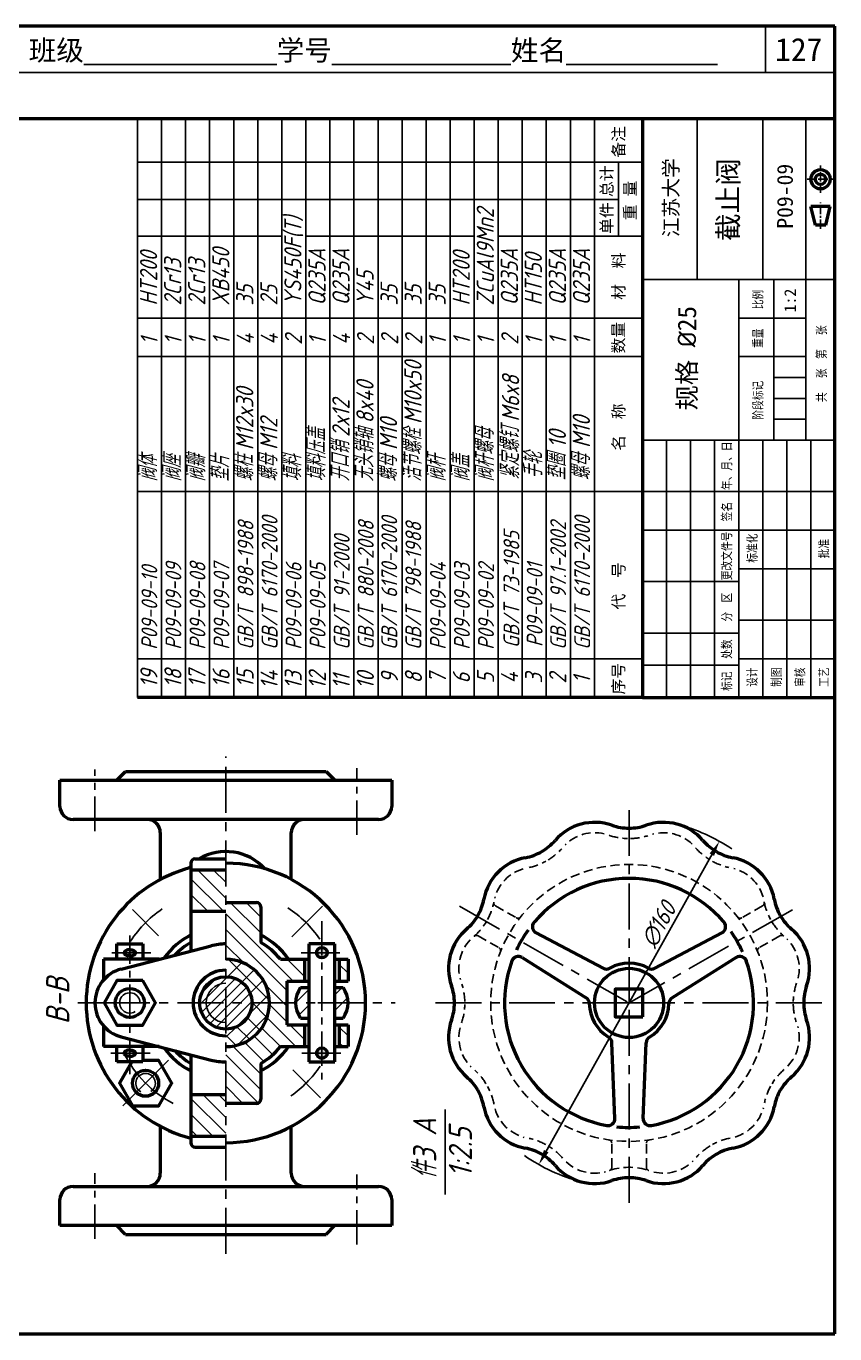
# Model space of a CAD drawing. Header units: millimetres. Extents: x 0 to 322, y 0 to 226.
# Drawn here: x 182.2 to 322, y 0 to 226 of the extents above; entities that cross this region are included whole.
import ezdxf

# ---------------------------------------------------------------- set-up
doc = ezdxf.new("R2010")
doc.units = ezdxf.units.MM
doc.header["$LTSCALE"] = 0.25
doc.linetypes.add('CENTER', pattern=[50.8, 31.75, -6.35, 6.35, -6.35])
doc.linetypes.add('HIDDEN', pattern=[9.525, 6.35, -3.175])
for name, color, linetype in [('点画线层', 7, 'CENTER'), ('细实线层', 7, 'Continuous'), ('虚线层', 7, 'HIDDEN')]:
    doc.layers.add(name, color=color, linetype=linetype)
doc.layers.add('粗实线层', color=7, linetype='Continuous', lineweight=50)
doc.styles.get("Standard").update_dxf_attribs({"font": 'gbeitc.shx', "height": 4, "bigfont": 'gbcbig.shx'})
doc.styles.add('宋体', font='SimSun.ttf', dxfattribs={"height": 3.5})
pattern_1 = [(135, (-6.7893, 285.2542), (-1.35551, -1.35551), [])]

msp = doc.modelspace()

# ---------------------------------------------------------------- hatches: boundary and pattern name
at = {"layer": '细实线层'}
h = msp.add_hatch(dxfattribs=at)
h.set_pattern_fill('ANSI31', color=256, scale=0.603774, angle=90, style=0)
h.set_pattern_definition(pattern_1)
h.paths.add_polyline_path([(216.7, 80.21), (210.66, 80.21), (210.66, 73.04), (216.7, 73.04)])
h.paths.add_polyline_path([(210.66, 34.17), (216.7, 34.17), (216.7, 41.34), (210.66, 41.34)])
h = msp.add_hatch(dxfattribs=at)
h.set_pattern_fill('ANSI31', color=256, scale=0.603774, angle=90, style=0)
h.set_pattern_definition(pattern_1)
h.paths.add_polyline_path([(222.74, 67.64), (222.74, 73.79, 0.414214), (221.98, 74.55), (216.7, 74.55), (216.7, 64.73, -0.414214), (224.25, 57.19), (227.27, 57.19), (227.27, 60.96), (230.28, 60.96), (230.28, 64.73), (226.13, 64.73, 0.093286)])
h.paths.add_polyline_path([(222.74, 46.73, 0.093286), (226.13, 49.64), (230.28, 49.64), (230.28, 53.41), (227.27, 53.41), (227.27, 57.19), (224.25, 57.19, -0.414214), (216.7, 49.64), (216.7, 39.83), (221.98, 39.83, 0.414214), (222.74, 40.58)])
h.paths.add_polyline_path([(237.83, 64.73), (236.32, 64.73), (236.32, 60.96), (237.83, 60.96)])
h.paths.add_polyline_path([(236.32, 49.64), (237.83, 49.64), (237.83, 53.41), (236.32, 53.41)])
h = msp.add_hatch(color=256, dxfattribs=at)
h.paths.add_polyline_path([(233.3, 65.87), (232.4, 65.87, 0.414214), (233.3, 64.96)])
h.paths.add_polyline_path([(233.3, 66.77, 0.414214), (232.4, 65.87), (233.3, 65.87)])
h.paths.add_polyline_path([(233.3, 66.77), (233.3, 65.87), (234.21, 65.87, 0.414214)])
h.paths.add_polyline_path([(234.21, 65.87), (233.3, 65.87), (233.3, 64.96, 0.414214)])
h.paths.add_polyline_path([(233.3, 49.41, 0.414214), (232.4, 48.51), (233.3, 48.51)])
h.paths.add_polyline_path([(233.3, 49.41), (233.3, 48.51), (234.21, 48.51, 0.414214)])
h.paths.add_polyline_path([(234.21, 48.51), (233.3, 48.51), (233.3, 47.6, 0.414214)])
h.paths.add_polyline_path([(233.3, 48.51), (232.4, 48.51, 0.414214), (233.3, 47.6)])
h = msp.add_hatch(dxfattribs=at)
h.set_pattern_fill('ANSI31', color=256, scale=0.754717, style=0)
h.set_pattern_definition([(45, (-6.7893, 285.2542), (-1.694388, 1.694388), [])])
h.paths.add_polyline_path([(216.7, 64.73), (216.7, 61.72, -0.414214), (221.23, 57.19), (224.25, 57.19, 0.414214)])
h.paths.add_polyline_path([(224.25, 57.19), (221.23, 57.19, -0.414214), (216.7, 52.66), (216.7, 49.64, 0.414214)])
h = msp.add_hatch(dxfattribs=at)
h.set_pattern_fill('ANSI31', color=256, scale=0.754717, angle=90, style=0)
h.set_pattern_definition([(135, (-6.7893, 285.2542), (-1.694388, -1.694388), [])])
h.paths.add_polyline_path([(221.23, 57.19), (224.25, 57.19, 0.414214), (216.7, 64.73), (216.7, 61.72, -0.414214)])
h.paths.add_polyline_path([(216.7, 52.66), (216.7, 49.64, 0.414214), (224.25, 57.19), (221.23, 57.19, -0.414214)])
h = msp.add_hatch(dxfattribs=at)
h.set_pattern_fill('ANSI31', color=256, scale=0.377358, style=0)
h.set_pattern_definition([(45, (-6.7893, 285.2542), (-0.847194, 0.847194), [])])
h.paths.add_polyline_path([(216.7, 60.58), (216.7, 61.72, 0.414214), (212.17, 57.19), (213.3, 57.19, -0.414214)])
h.paths.add_polyline_path([(213.3, 57.19), (216.7, 57.19), (216.7, 60.58, 0.414214)], flags=17)
h.paths.add_polyline_path([(216.7, 57.19), (221.23, 57.19, 0.414214), (216.7, 61.72)])
h.paths.add_polyline_path([(216.7, 52.66, 0.414214), (221.23, 57.19), (216.7, 57.19)])
h.paths.add_polyline_path([(216.7, 53.79), (216.7, 57.19), (213.3, 57.19, 0.414214)], flags=16)
h.paths.add_polyline_path([(213.3, 57.19), (212.17, 57.19, 0.414214), (216.7, 52.66), (216.7, 53.79, -0.414214)])
h = msp.add_hatch(dxfattribs=at)
h.set_pattern_fill('ANSI31', color=256, scale=0.603774, style=0)
h.set_pattern_definition([(45, (-6.7893, 285.2542), (-1.35551, 1.35551), [])])
h.paths.add_polyline_path([(228.77, 57.19, 0.156977), (229.62, 54.55), (231.04, 54.55), (231.04, 57.19)])
h.paths.add_polyline_path([(231.04, 59.83), (229.62, 59.83, 0.156977), (228.77, 57.19), (231.04, 57.19)])
h.paths.add_polyline_path([(235.57, 57.19), (237.83, 57.19, 0.156977), (236.98, 59.83), (235.57, 59.83)])
h.paths.add_polyline_path([(235.57, 54.55), (236.98, 54.55, 0.156977), (237.83, 57.19), (235.57, 57.19)])

# ---------------------------------------------------------------- linework, layer by layer
at = {"lineweight": 50}
for p, q in [((322, 226), (0, 226)), ((322, 0), (322, 226)), ((322, 210), (0, 210)), ((288.74, 210), (288.74, 110)), ((288.74, 110), (322, 110)), ((0, 0), (322, 0))]:
    msp.add_line(p, q, dxfattribs=at)
for p, q in [((310, 218), (310, 226)), ((322, 218), (0, 218)), ((280.42, 210), (280.42, 110)), ((298.18, 182.22), (298.18, 210)), ((309.53, 182.22), (309.53, 210)), ((317, 154.44), (317, 210)), ((284.58, 202.47), (284.58, 189.68)), ((317, 182.22), (317, 188.2)), ((317, 182.22), (317, 188.2)), ((288.74, 182.22), (322, 182.22)), ((305.37, 110), (305.37, 182.22)), ((311.45, 154.44), (311.45, 182.22)), ((305.37, 175.56), (317, 175.56)), ((305.37, 168.89), (317, 168.89)), ((311.45, 165.28), (317, 165.28)), ((311.45, 161.67), (317, 161.67)), ((311.45, 158.06), (317, 158.06)), ((288.74, 154.44), (322, 154.44)), ((292.9, 110), (292.9, 154.44)), ((297.05, 110), (297.05, 154.44)), ((301.21, 110), (301.21, 154.44)), ((309.53, 110), (309.53, 154.44)), ((313.68, 110), (313.68, 154.44)), ((317.84, 110), (317.84, 154.44)), ((288.74, 145.56), (322, 145.56)), ((288.74, 138.89), (322, 138.89)), ((305.37, 132.22), (322, 132.22)), ((288.74, 130), (305.37, 130)), ((305.37, 123.33), (322, 123.33)), ((288.74, 121.11), (305.37, 121.11)), ((288.74, 115.56), (305.37, 115.56)), ((305.37, 116.67), (322, 116.67))]:
    msp.add_line(p, q)
msp.add_arc((216.7, 74.25), 9.1, 131.5734, 137.5917)
at = {"layer": '点画线层', "ltscale": 0.15}
for p, q in [((319.52, 197.22), (319.52, 201.91)), ((317.2, 199.54), (321.89, 199.54))]:
    msp.add_line(p, q, dxfattribs=at)
at = {"layer": '点画线层', "ltscale": 0.2}
msp.add_line((319.52, 190.99), (319.52, 195.5), dxfattribs=at)
at = {"layer": '点画线层'}
for p, q in [((216.7, 13.83), (216.7, 99.78)), ((286.42, 57.19), (286.42, 90.51)), ((200.54, 73.35), (205.08, 68.8)), ((228.1, 68.59), (233.4, 73.89)), ((257.12, 73.89), (286.42, 57.19)), ((314.66, 73.28), (286.42, 57.19)), ((196.97, 65.87), (203.7, 65.87)), ((236.43, 65.87), (229.7, 65.87)), ((191.08, 57.19), (199.47, 57.19)), ((195.64, 57.19), (232.58, 57.19)), ((232.58, 57.19), (246, 57.19)), ((252.97, 57.19), (286.42, 57.19)), ((286.42, 22.64), (286.42, 57.19)), ((286.42, 57.19), (320.48, 57.19)), ((203.59, 48.51), (196.81, 48.51)), ((229.81, 48.51), (236.59, 48.51)), ((228.28, 45.61), (233.08, 40.8))]:
    msp.add_line(p, q, dxfattribs=at)
at = {"layer": '点画线层', "ltscale": 0.75}
for p, q in [((194.06, 86.89), (194.06, 97.54)), ((239.34, 86.22), (239.34, 97.76)), ((233.3, 71.32), (233.3, 43.21)), ((200.1, 44.89), (200.1, 68.82)), ((194.06, 16.41), (194.06, 27.77)), ((239.34, 15.43), (239.34, 27.55))]:
    msp.add_line(p, q, dxfattribs=at)
at = {"layer": '点画线层'}
for start, end in [(124.1448, 148.6585), (34.1541, 56.8256), (304.9777, 326.0889)]:
    msp.add_arc((216.7, 57.19), 19.62, start, end, dxfattribs=at)
at = {"layer": '粗实线层'}
for p, q in [((321.19, 194.81), (317.86, 194.81)), ((318.63, 191.61), (317.86, 194.81)), ((320.42, 191.61), (321.19, 194.81)), ((320.42, 191.61), (318.63, 191.61)), ((288.74, 110), (201.43, 110)), ((197.83, 95.68), (199.34, 97.19)), ((199.34, 97.19), (234.06, 97.19)), ((234.06, 97.19), (235.57, 95.68)), ((188.02, 91.15), (188.02, 95.68)), ((188.02, 95.68), (245.38, 95.68)), ((245.38, 95.68), (245.38, 91.15)), ((230.28, 88.89), (190.28, 88.89)), ((243.11, 88.89), (230.28, 88.89)), ((205.38, 78.52), (205.38, 86.62)), ((228.02, 78.52), (228.02, 86.62)), ((211.42, 82.09), (216.7, 82.09)), ((210.66, 81.34), (210.66, 66.15)), ((210.66, 80.21), (216.7, 80.21)), ((210.66, 73.04), (216.7, 73.04)), ((216.7, 74.55), (221.98, 74.55)), ((222.74, 73.79), (222.74, 67.64)), ((270.35, 69.29), (281.95, 63.19)), ((302.48, 69.29), (290.89, 63.19)), ((197.83, 64.73), (197.83, 67.38)), ((197.83, 67.38), (202.36, 67.38)), ((198.59, 63.03), (214.15, 67.05)), ((202.36, 67.38), (202.36, 64.73)), ((231.04, 67.38), (231.04, 47)), ((235.57, 67.38), (231.04, 67.38)), ((235.57, 47), (235.57, 67.38)), ((205.17, 64.73), (195.57, 64.73)), ((195.57, 64.73), (195.57, 61.18)), ((226.13, 64.73), (231.04, 64.73)), ((230.28, 64.73), (230.28, 60.96)), ((235.57, 64.73), (237.83, 64.73)), ((236.32, 64.73), (236.32, 60.96)), ((237.83, 64.73), (237.83, 60.96)), ((267.91, 65.05), (278.98, 58.06)), ((304.93, 65.05), (293.85, 58.06)), ((227.27, 60.96), (231.04, 60.96)), ((227.27, 60.96), (227.27, 53.41)), ((229.62, 59.83), (231.04, 59.83)), ((235.57, 60.96), (237.83, 60.96)), ((235.57, 59.83), (236.98, 59.83)), ((229.62, 54.55), (231.04, 54.55)), ((235.57, 54.55), (236.98, 54.55)), ((195.57, 53.19), (195.57, 49.64)), ((227.27, 53.41), (231.04, 53.41)), ((230.28, 53.41), (230.28, 49.64)), ((235.57, 53.41), (237.83, 53.41)), ((236.32, 53.41), (236.32, 49.64)), ((237.83, 53.41), (237.83, 49.64)), ((198.59, 51.34), (214.15, 47.32)), ((283.97, 37.23), (283.45, 50.31)), ((288.87, 37.23), (289.38, 50.31)), ((205.17, 49.64), (195.57, 49.64)), ((197.83, 47), (197.83, 49.64)), ((202.36, 49.64), (202.36, 47)), ((210.66, 48.22), (210.66, 33.04)), ((226.13, 49.64), (231.04, 49.64)), ((235.57, 49.64), (237.83, 49.64)), ((202.36, 47), (197.83, 47)), ((222.74, 46.73), (222.74, 40.58)), ((231.04, 47), (235.57, 47)), ((210.66, 41.34), (216.7, 41.34)), ((221.98, 39.83), (216.7, 39.83)), ((205.38, 27.75), (205.38, 35.85)), ((210.66, 34.17), (216.7, 34.17)), ((228.02, 27.75), (228.02, 35.85)), ((211.42, 32.28), (216.7, 32.28)), ((190.28, 25.49), (230.28, 25.49)), ((230.28, 25.49), (243.11, 25.49)), ((188.02, 18.7), (188.02, 23.22)), ((245.38, 23.22), (245.38, 18.7)), ((245.38, 18.7), (188.02, 18.7)), ((199.34, 17.19), (197.83, 18.7)), ((234.06, 17.19), (235.57, 18.7)), ((199.34, 17.19), (234.06, 17.19))]:
    msp.add_line(p, q, dxfattribs=at)
for points in [[(202.32, 61.04), (197.87, 61.04), (195.64, 57.19), (197.87, 53.33), (202.32, 53.33), (204.55, 57.19)], [(288.81, 54.79), (288.81, 59.58), (284.02, 59.58), (284.02, 54.79)]]:
    msp.add_lwpolyline(points, close=True, dxfattribs=at)
msp.add_lwpolyline([(200.42, 47), (198.3, 43.31), (200.56, 39.39), (205.09, 39.39), (207.35, 43.31), (205.09, 47.23), (202.36, 47.23)], dxfattribs=at)
for centre, radius in [((319.52, 199.54), 1.66), ((319.52, 199.54), 0.896), ((233.3, 65.87), 0.906), ((216.7, 57.19), 4.53), ((286.42, 57.19), 5.98), ((200.1, 57.19), 2.51), ((233.3, 48.51), 0.906), ((202.82, 43.31), 2.26)]:
    msp.add_circle(centre, radius, dxfattribs=at)
for centre, radius, start, end in [((190.28, 91.15), 2.26, 180, 270), ((243.11, 91.15), 2.26, 270, 0), ((203.11, 86.62), 2.26, 0, 90), ((230.28, 86.62), 2.26, 90, 180), ((280.46, 79.43), 8.97, 70.6006, 139.3994), ((292.38, 79.43), 8.97, 40.6006, 109.3994), ((286.42, 96.36), 8.97, 250.6006, 270), ((286.42, 96.36), 8.97, 270, 289.3994), ((266.83, 91.11), 8.97, 300, 319.3994), ((306, 91.11), 8.97, 220.6006, 240), ((211.42, 81.34), 0.755, 90, 180), ((216.7, 74.25), 9.1, 42.4083, 120.4446), ((270.13, 73.47), 8.97, 100.6006, 169.3994), ((266.83, 91.11), 8.97, 280.6006, 300), ((306, 91.11), 8.97, 240, 259.3994), ((302.7, 73.47), 8.97, 10.6006, 79.3994), ((216.7, 57.19), 24.15, 104.4775, 255.5225), ((216.7, 57.19), 24.15, 270, 90), ((286.42, 57.19), 21.53, 40.3237, 139.6763), ((252.5, 76.77), 8.97, 330, 349.3994), ((320.34, 76.77), 8.97, 190.6006, 210), ((221.98, 73.79), 0.755, 0, 90), ((252.5, 76.77), 8.97, 310.6006, 330), ((270.91, 70.35), 1.2, 139.6763, 242.2527), ((301.92, 70.35), 1.2, 297.7473, 40.3237), ((320.34, 76.77), 8.97, 210, 229.3994), ((216.7, 57.19), 13.21, 117.2029, 143.9952), ((216.7, 57.19), 13.21, 34.8499, 62.7971), ((264.17, 63.15), 8.97, 130.6006, 199.3994), ((286.42, 57.19), 21.51, 144.2235, 154.9825), ((286.42, 57.19), 21.51, 24.2235, 34.9825), ((308.66, 63.15), 8.97, 340.6006, 49.3994), ((216.7, 57.19), 12.08, 120, 136.9393), ((216.7, 57.19), 10.19, 90, 104.4775), ((216.7, 57.19), 12.08, 38.6822, 60), ((216.7, 57.19), 7.55, 270, 90), ((286.42, 57.19), 21.53, 160.3237, 259.6763), ((267.27, 64.03), 1.2, 57.7473, 160.3237), ((286.42, 57.19), 6.88, 61.0036, 118.9964), ((286.42, 57.19), 21.53, 280.3237, 19.6763), ((305.57, 64.03), 1.2, 19.6763, 122.2527), ((200.1, 57.19), 6.04, 104.4775, 255.5225), ((216.7, 57.19), 5.66, 90, 270), ((282.5, 64.25), 1.2, 242.2527, 298.9964), ((290.33, 64.25), 1.2, 241.0036, 297.7473), ((233.3, 57.19), 4.53, 144.3147, 215.6853), ((233.3, 57.19), 4.53, 324.3147, 35.6853), ((247.25, 57.19), 8.97, 0, 19.3994), ((325.58, 57.19), 8.97, 160.6006, 180), ((247.25, 57.19), 8.97, 340.6006, 0), ((278.34, 57.05), 1.2, 1.0036, 57.7473), ((286.42, 57.19), 6.88, 181.0036, 238.9964), ((286.42, 57.19), 6.88, 301.0036, 358.9964), ((294.49, 57.05), 1.2, 122.2527, 178.9964), ((325.58, 57.19), 8.97, 180, 199.3994), ((264.17, 51.23), 8.97, 160.6006, 229.3994), ((308.66, 51.23), 8.97, 310.6006, 19.3994), ((282.26, 50.27), 1.2, 2.2527, 58.9964), ((290.58, 50.27), 1.2, 121.0036, 177.7473), ((216.7, 57.19), 13.21, 216.0048, 242.7971), ((216.7, 57.19), 12.08, 223.0607, 240), ((216.7, 57.19), 12.08, 300, 321.3178), ((216.7, 57.19), 13.21, 297.2029, 325.1501), ((216.7, 57.19), 10.19, 255.5225, 270), ((252.5, 37.6), 8.97, 30, 49.3994), ((320.34, 37.6), 8.97, 130.6006, 150), ((252.5, 37.6), 8.97, 10.6006, 30), ((320.34, 37.6), 8.97, 150, 169.3994), ((221.98, 40.58), 0.755, 270, 0), ((270.13, 40.9), 8.97, 190.6006, 259.3994), ((302.7, 40.9), 8.97, 280.6006, 349.3994), ((282.77, 37.18), 1.2, 259.6763, 2.2527), ((290.06, 37.18), 1.2, 177.7473, 280.3237), ((286.42, 57.19), 21.51, 264.2235, 274.9825), ((211.42, 33.04), 0.755, 180, 270), ((266.83, 23.27), 8.97, 60, 79.3994), ((306, 23.27), 8.97, 100.6006, 139.3994), ((266.83, 23.27), 8.97, 40.6006, 60), ((203.11, 27.75), 2.26, 270, 0), ((230.28, 27.75), 2.26, 180, 270), ((280.46, 34.94), 8.97, 220.6006, 289.3994), ((292.38, 34.94), 8.97, 250.6006, 319.3994), ((190.28, 23.22), 2.26, 90, 180), ((243.11, 23.22), 2.26, 0, 90), ((286.42, 18.02), 8.97, 90, 109.3994), ((286.42, 18.02), 8.97, 70.6006, 90)]:
    msp.add_arc(centre, radius, start, end, dxfattribs=at)
for points in [[(200.1, 66.37), (200.01, 66.36), (199.69, 66.46), (199.1, 66.14), (199.1, 65.87)], [(200.1, 65.36), (200.01, 65.38), (199.69, 65.27), (199.1, 65.59), (199.1, 65.87)], [(200.1, 66.37), (200.19, 66.36), (200.5, 66.46), (201.09, 66.14), (201.09, 65.87)], [(200.1, 65.36), (200.19, 65.38), (200.5, 65.27), (201.09, 65.59), (201.09, 65.87)], [(200.1, 49.02), (200.01, 49), (199.69, 49.1), (199.1, 48.78), (199.1, 48.51)], [(200.1, 48), (200.01, 48.02), (199.69, 47.91), (199.1, 48.23), (199.1, 48.51)], [(200.1, 49.02), (200.19, 49), (200.5, 49.1), (201.09, 48.78), (201.09, 48.51)], [(200.1, 48), (200.19, 48.02), (200.5, 47.91), (201.09, 48.23), (201.09, 48.51)]]:
    msp.add_open_spline(points, degree=3, knots=[0.427106, 0.427106, 0.427106, 0.427106, 0.953024, 2.051241, 2.051241, 2.051241, 2.051241], dxfattribs=at)
at = {"layer": '细实线层'}
for p, q in [((201.43, 110), (201.43, 210)), ((201.43, 110), (201.43, 210)), ((205.59, 110), (205.59, 210)), ((209.75, 110), (209.75, 210)), ((213.9, 110), (213.9, 210)), ((218.06, 110), (218.06, 210)), ((222.22, 110), (222.22, 210)), ((226.38, 110), (226.38, 210)), ((230.53, 110), (230.53, 210)), ((234.69, 110), (234.69, 210)), ((238.85, 110), (238.85, 210)), ((243.01, 110), (243.01, 210)), ((247.16, 110), (247.16, 210)), ((251.32, 110), (251.32, 210)), ((255.48, 110), (255.48, 210)), ((259.64, 110), (259.64, 210)), ((263.79, 110), (263.79, 210)), ((267.95, 110), (267.95, 210)), ((272.11, 110), (272.11, 210)), ((276.27, 110), (276.27, 210)), ((288.74, 202.47), (201.43, 202.47)), ((284.58, 196.07), (201.43, 196.07)), ((226.38, 189.68), (201.43, 189.68)), ((259.64, 189.68), (230.53, 189.68)), ((288.74, 189.68), (263.79, 189.68)), ((288.74, 175.56), (201.43, 175.56)), ((288.74, 168.89), (201.43, 168.89)), ((288.74, 145.56), (201.43, 145.56)), ((288.74, 116.67), (201.43, 116.67)), ((271.97, 31.34), (300.86, 83.03)), ((198.91, 39.4), (206.79, 47.28)), ((254.6, 24.09), (254.6, 38.78))]:
    msp.add_line(p, q, dxfattribs=at)
for centre, radius, start, end in [((286.42, 57.19), 32, 56.2644, 75), ((200.1, 57.19), 1.76, 0, 301.3904), ((216.7, 57.19), 3.4, 90, 270), ((216.7, 57.19), 19.62, 206.7362, 242.2795), ((202.82, 43.31), 1.7, 303.3838, 240.2969), ((286.42, 57.19), 32, 235.5346, 255)]:
    msp.add_arc(centre, radius, start, end, dxfattribs=at)
for points in [[(300.35, 83.03), (301.12, 82.6), (302.03, 85.12)], [(300.51, 83.23), (301.21, 82.84), (302.03, 85.12)], [(272.48, 31.34), (271.71, 31.77), (270.81, 29.25)], [(271.63, 31.54), (272.32, 31.15), (270.81, 29.25)]]:
    msp.add_solid(points, dxfattribs=at)
at = {"layer": '虚线层'}
for p, q in [((263.33, 73.97), (266.9, 71.91)), ((309.5, 73.97), (305.93, 71.91)), ((260.34, 68.79), (263.91, 66.73)), ((312.49, 68.79), (308.92, 66.73)), ((283.43, 28.8), (283.43, 32.93)), ((289.41, 28.8), (289.41, 32.93))]:
    msp.add_line(p, q, dxfattribs=at)
msp.add_circle((286.42, 57.19), 23.93, dxfattribs=at)
for centre, radius, start, end in [((280.46, 79.43), 7.18, 76.4873, 135.2576), ((286.42, 96.36), 10.77, 251.3595, 268.6773), ((286.42, 96.36), 10.77, 271.223, 287.5955), ((292.38, 79.43), 7.18, 46.4873, 105.2576), ((266.83, 91.11), 10.77, 301.223, 317.5955), ((306, 91.11), 10.77, 221.3595, 238.6773), ((266.83, 91.11), 10.77, 282.4045, 298.777), ((306, 91.11), 10.77, 241.223, 257.5955), ((270.13, 73.47), 7.18, 106.4873, 165.2576), ((302.7, 73.47), 7.18, 16.4873, 75.2576), ((263.63, 74.49), 0.598, 168.4085, 240), ((309.2, 74.49), 0.598, 300, 11.5915), ((320.34, 76.77), 10.77, 191.3595, 208.6773), ((252.5, 76.77), 10.77, 331.223, 347.5955), ((252.5, 76.77), 10.77, 311.3595, 328.6773), ((267.2, 72.42), 0.598, 240, 321.585), ((305.63, 72.42), 0.598, 218.415, 300), ((320.34, 76.77), 10.77, 211.223, 227.5955), ((264.17, 63.15), 7.18, 136.4873, 195.2576), ((260.04, 68.27), 0.598, 60, 131.5915), ((312.79, 68.27), 0.598, 48.4085, 120), ((308.66, 63.15), 7.18, 346.4873, 45.2576), ((263.61, 66.21), 0.598, 338.415, 60), ((309.22, 66.21), 0.598, 120, 201.585), ((247.25, 57.19), 10.77, 1.223, 17.5955), ((325.58, 57.19), 10.77, 161.3595, 178.6773), ((247.25, 57.19), 10.77, 341.3595, 358.6773), ((325.58, 57.19), 10.77, 181.223, 197.5955), ((264.17, 51.23), 7.18, 166.4873, 225.2576), ((308.66, 51.23), 7.18, 316.4873, 15.2576), ((252.5, 37.6), 10.77, 31.223, 47.5955), ((320.34, 37.6), 10.77, 131.3595, 148.6773), ((252.5, 37.6), 10.77, 11.3595, 28.6773), ((320.34, 37.6), 10.77, 151.223, 167.5955), ((270.13, 40.9), 7.18, 196.4873, 255.2576), ((302.7, 40.9), 7.18, 286.4873, 345.2576), ((266.83, 23.27), 10.77, 61.223, 77.5955), ((266.83, 23.27), 10.77, 41.3595, 58.6773), ((282.83, 32.93), 0.598, 0, 81.585), ((290.01, 32.93), 0.598, 98.415, 180), ((306, 23.27), 10.77, 121.223, 137.5955), ((306, 23.27), 10.77, 101.3595, 118.6773), ((280.46, 34.94), 7.18, 226.4873, 285.2576), ((292.38, 34.94), 7.18, 256.4873, 315.2576), ((282.83, 28.8), 0.598, 288.4085, 0), ((286.42, 18.02), 10.77, 73.8724, 107.5955), ((290.01, 28.8), 0.598, 180, 251.5915), ((286.42, 18.02), 10.77, 71.3595, 71.5915)]:
    msp.add_arc(centre, radius, start, end, dxfattribs=at)

# ---------------------------------------------------------------- texts
at = {"style": '宋体'}
for s, height, p in [('班级%%U              %%U学号%%U             %%U姓名%%U           ', 3.5, (182.61, 220.07)), ('127', 4, (311.67, 219.96))]:
    msp.add_text(s, height=height, dxfattribs=at).set_placement(p)
for s, height, p in [('备注', 2, (285.61, 203.28)), ('总计', 2, (283.55, 196.47)), ('江苏大学', 2.5, (294.92, 189.53)), ('截止阀', 3.5, (305.31, 188.86)), ('P09-09', 2.75, (314.74, 190.99)), ('重 量', 2, (287.59, 192.47)), ('单件', 2, (283.55, 190.09)), ('材  料', 2, (285.61, 178.7)), ('1:2', 2, (315.26, 176.54)), ('数量', 2, (285.58, 169.44)), ('名  称', 2, (285.61, 152.61)), ('代  号', 2, (285.61, 125.18)), ('序号', 2, (285.58, 110.5))]:
    msp.add_text(s, height=height, rotation=90, dxfattribs=at).set_placement(p)
at = {"style": '宋体', "width": 0.75}
for s, p in [('比例', (309.49, 177.07)), ('共   张  第   张', (320.47, 161.03)), ('重量', (309.49, 170.4)), ('阶段标记', (309.49, 157.99)), ('年、月、日', (304.1, 145.82)), ('签名', (304.1, 140.41)), ('更改文件号', (304.1, 130.24)), ('标准化', (308.49, 133.27)), ('批准', (320.89, 134.03)), ('分  区', (304.1, 123.09)), ('处数', (304.1, 116.66)), ('标记', (304.1, 111.11)), ('设计', (308.49, 111.81)), ('制图', (312.68, 111.81)), ('审核', (316.75, 111.81)), ('工艺', (320.89, 111.81))]:
    msp.add_text(s, height=1.6, rotation=90, dxfattribs=at).set_placement(p)
at = {"layer": '细实线层'}
for s, height, rotation, p in [('ZCuAl9Mn2 ', 2.97, 90, (263.04, 177.71)), ('YS450F(T)', 2.97, 90, (229.78, 177.71)), ('XB450', 2.97, 90, (217.31, 177.71)), ('HT200', 2.97, 90, (204.83, 177.71)), ('2Cr13', 2.97, 90, (208.99, 177.71)), ('2Cr13', 2.97, 90, (213.15, 177.71)), ('Q235A', 2.97, 90, (233.94, 177.71)), ('Q235A', 2.97, 90, (238.09, 177.71)), ('HT200', 2.97, 90, (258.88, 177.71)), ('Q235A', 2.97, 90, (267.2, 177.71)), ('HT150', 2.97, 90, (271.35, 177.71)), ('Q235A', 2.97, 90, (275.51, 177.71)), ('Q235A', 2.97, 90, (279.67, 177.71)), ('Y45', 2.97, 90, (242.25, 177.71)), ('35', 2.97, 90, (221.46, 177.71)), ('25', 2.97, 90, (225.62, 177.71)), ('35', 2.97, 90, (246.41, 177.71)), ('35', 2.97, 90, (250.57, 177.71)), ('35', 2.97, 90, (254.72, 177.71)), ('1', 2.97, 90, (204.92, 170.93)), ('1', 2.97, 90, (209.08, 170.93)), ('1', 2.97, 90, (213.24, 170.93)), ('1', 2.97, 90, (217.4, 170.93)), ('4', 2.97, 90, (221.55, 170.93)), ('4', 2.97, 90, (225.71, 170.93)), ('2', 2.97, 90, (229.87, 170.93)), ('1', 2.97, 90, (234.03, 170.93)), ('4', 2.97, 90, (238.18, 170.93)), ('2', 2.97, 90, (242.34, 170.93)), ('2', 2.97, 90, (246.5, 170.93)), ('2', 2.97, 90, (250.66, 170.93)), ('1', 2.97, 90, (254.81, 170.93)), ('1', 2.97, 90, (258.97, 170.93)), ('1', 2.97, 90, (263.13, 170.93)), ('2', 2.97, 90, (267.29, 170.93)), ('1', 2.97, 90, (271.44, 170.93)), ('1', 2.97, 90, (275.6, 170.93)), ('1', 2.97, 90, (279.76, 170.93)), ('M10x50', 3, 90, (250.55, 157.24)), ('8x40', 3, 90, (242.25, 157.34)), ('M6x8', 3, 90, (267.43, 157.65)), ('M12x30', 3, 90, (221.46, 152.71)), ('2x12', 3, 90, (238.09, 154.99)), ('M12', 3, 90, (225.62, 152.77)), ('M10', 3, 90, (246.32, 152.74)), ('M10', 3, 90, (279.67, 153.11)), ('填料压盖', 3.2, 90, (233.94, 147.29)), ('无头销轴', 3.2, 90, (242.25, 147.29)), ('活节螺栓', 3.2, 90, (250.55, 147.25)), ('阀杆螺母', 3.2, 90, (263.04, 147.29)), ('紧定螺钉', 3.2, 90, (267.43, 147.6)), ('10', 3, 90, (275.51, 153.11)), ('开口销', 3.2, 90, (238.09, 147.29)), ('阀体', 3.2, 90, (204.83, 147.29)), ('阀座', 3.2, 90, (208.99, 147.29)), ('阀瓣', 3.2, 90, (213.15, 147.29)), ('垫片', 3.2, 90, (217.31, 147.29)), ('螺柱', 3.2, 90, (221.46, 147.29)), ('螺母', 3.2, 90, (225.62, 147.29)), ('填料', 3.2, 90, (229.78, 147.29)), ('螺母', 3.2, 90, (246.32, 147.25)), ('阀杆', 3.2, 90, (254.72, 147.29)), ('阀盖', 3.2, 90, (258.88, 147.29)), ('手轮', 3.2, 90, (271.45, 147.78)), ('垫圈', 3.2, 90, (275.51, 147.5)), ('螺母', 3.2, 90, (279.67, 147.5)), ('GB/T 898-1988', 2.7412, 90, (221.48, 118.22)), ('GB/T 6170-2000', 2.7412, 90, (225.64, 118.22)), ('GB/T 880-2008', 2.7412, 90, (242.27, 118.22)), ('GB/T 6170-2000', 2.7412, 90, (246.33, 118.18)), ('GB/T 798-1988', 2.7412, 90, (250.49, 118.18)), ('GB/T 97.1-2002', 2.7412, 90, (275.53, 118.22)), ('GB/T 6170-2000', 2.7412, 90, (279.69, 118.22)), ('GB/T 91-2000', 2.7412, 90, (238.11, 118.22)), ('GB/T 73-1985', 2.7412, 90, (267.45, 118.53)), ('P09-09-09', 2.741, 90, (209.01, 118.22)), ('P09-09-08', 2.741, 90, (213.17, 118.22)), ('P09-09-07', 2.741, 90, (217.32, 118.22)), ('P09-09-06', 2.741, 90, (229.8, 118.22)), ('P09-09-05', 2.741, 90, (233.95, 118.22)), ('P09-09-04', 2.741, 90, (254.74, 118.22)), ('P09-09-03', 2.741, 90, (258.9, 118.22)), ('P09-09-02', 2.741, 90, (263.06, 118.22)), ('P09-09-01', 2.741, 90, (271.47, 118.71)), ('P09-09-10', 2.741, 90, (204.85, 118.22)), ('18', 2.97, 90, (209.04, 111.66)), ('15', 2.97, 90, (221.51, 111.66)), ('19', 2.97, 90, (204.88, 111.66)), ('17', 2.97, 90, (213.2, 111.66)), ('16', 2.97, 90, (217.36, 111.66)), ('14', 2.97, 90, (225.67, 111.42)), ('13', 2.97, 90, (229.83, 111.42)), ('12', 2.97, 90, (233.99, 111.42)), ('11', 2.97, 90, (238.14, 111.42)), ('10', 2.97, 90, (242.3, 111.42)), ('9', 2.97, 90, (246.46, 112.4)), ('8', 2.97, 90, (250.62, 112.4)), ('7', 2.97, 90, (254.77, 112.4)), ('6', 2.97, 90, (258.93, 112.4)), ('5', 2.97, 90, (263.09, 112.4)), ('4', 2.97, 90, (267.25, 112.4)), ('3', 2.97, 90, (271.4, 112.4)), ('2', 2.97, 90, (275.56, 112.4)), ('1', 2.97, 90, (279.72, 112.4)), ('∅160', 3, 60.8031, (290.8, 66.54)), ('B-B', 4, 90, (189.63, 53.5)), ('件3 A', 4, 90, (253.08, 26.76)), ('1:2.5', 4, 90, (259.25, 27.05))]:
    msp.add_text(s, height=height, rotation=rotation, dxfattribs=at).set_placement(p)
at = {"layer": '细实线层', "insert": (294.82, 159.6), "char_height": 3.2, "width": 21.8201, "attachment_point": 1, "rotation": 90, "style": '宋体'}
msp.add_mtext('规格 {\\fISOCPEUR|b0|i0|c0|p34;%%C}25', dxfattribs=at)

doc.saveas('drawing.dxf')
